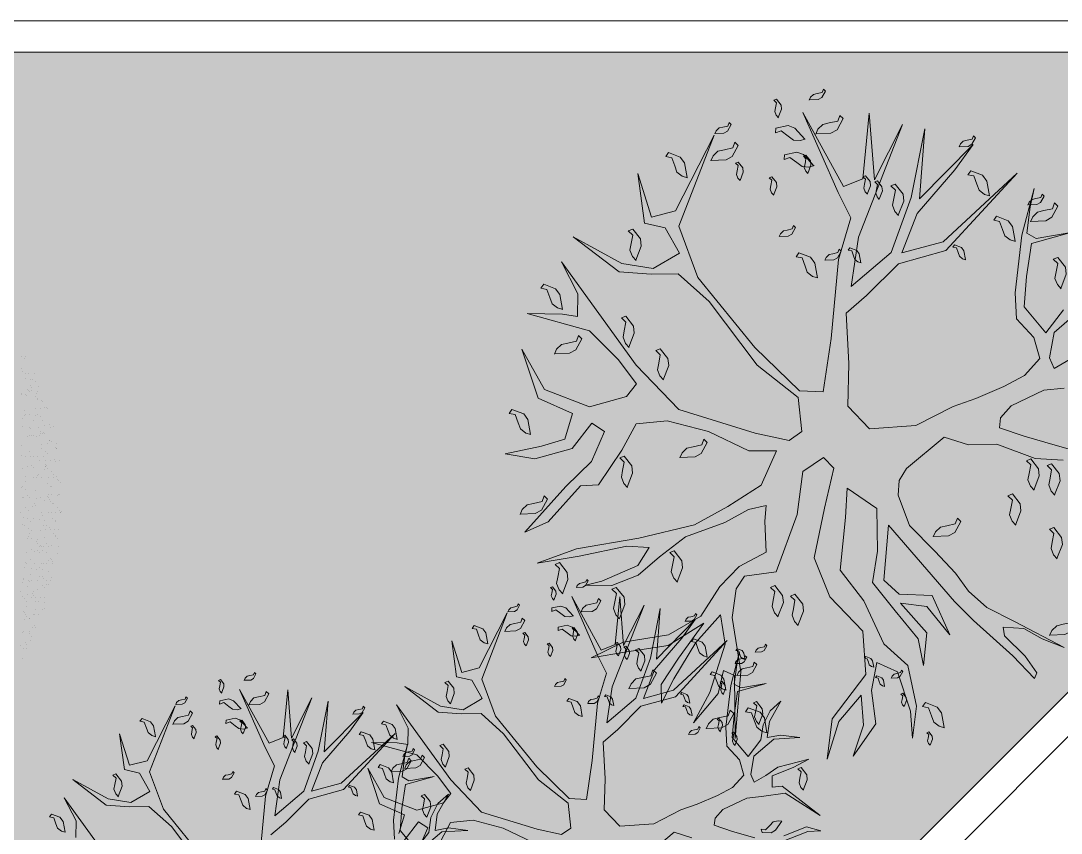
# Model space of a CAD drawing. Header units: millimetres. Extents: x 235 to 418, y 139 to 274.
# Drawn here: x 309.26 to 319.17, y 211.96 to 219.7 of the extents above; entities that cross this region are included whole.
import ezdxf

# ---------------------------------------------------------------- set-up
doc = ezdxf.new("R2010")
doc.units = ezdxf.units.MM
doc.header["$LTSCALE"] = 0.01
for name, color, linetype, lineweight in [('muros bajos', 42, 'Continuous', 18), ('pasto', 153, 'Continuous', 9), ('puertas', 2, 'Continuous', 9), ('punto delgado', 4, 'Continuous', 0)]:
    doc.layers.add(name, color=color, linetype=linetype, lineweight=lineweight)

# ---------------------------------------------------------------- blocks, each defined once
blk = doc.blocks.new('A$C795151E7')
at = {"layer": 'puertas'}
for points in [[(3.1133, 8.5829), (3.1144, 8.3332), (2.9636, 8.1358), (3.1002, 8.2588), (3.1656, 8.3723), (3.2696, 8.2572), (3.3456, 8.0498), (3.3435, 8.1865), (3.2849, 8.3238), (3.1899, 8.432), (3.1476, 8.6278), (3.3814, 8.6268), (3.5302, 8.4774), (3.6822, 8.3043), (3.5635, 8.0467), (3.6886, 8.2568), (3.7577, 8.2821), (3.8807, 8.1454), (3.9588, 8.043), (3.7693, 8.3159), (3.4964, 8.6099), (3.3529, 8.7197)], [(4.1468, 9.5913), (4.1474, 9.406), (4.1728, 9.0951), (4.0288, 8.7857), (4.1171, 8.0641), (4.0884, 8.7614), (4.214, 9.028), (4.3528, 8.7726), (4.4136, 8.3777), (4.4658, 8.1671), (4.4198, 8.6929), (4.7634, 8.3519), (4.4631, 8.7309), (4.263, 9.0829), (4.2629, 9.4456), (4.491, 9.1859), (4.8874, 8.449), (4.7216, 8.846), (5.0963, 8.5736), (4.7786, 8.9019), (4.825, 9.0371), (5.3965, 8.9199), (4.8176, 9.0925), (4.626, 9.1395), (4.4635, 9.3918), (4.0808, 9.7839)], [(4.3762, 10.2263), (4.9984, 10.2126), (5.354, 10.0828), (5.675, 9.489), (5.4496, 10.0311), (5.5255, 10.1863), (5.8157, 10.0639), (5.525, 10.2507), (5.4078, 10.1625), (5.2094, 10.2005), (5.2463, 10.4069), (5.4125, 10.55), (5.7729, 10.6867), (5.3814, 10.6022), (5.2252, 10.4444), (5.1076, 10.2998), (4.8226, 10.2617), (4.2707, 10.2928)], [(4.814, 10.9295), (5.6932, 10.8615), (5.452, 10.9179), (5.3333, 11.0229)], [(5.4364, 11.0673), (5.468, 11.0881), (5.5137, 11.0974), (5.5565, 11.0818), (5.6127, 11.0611), (5.6462, 11.0868), (5.6539, 11.0549), (5.5776, 11.013), (5.5285, 11.0159), (5.4382, 11.0689)], [(5.3662, 10.4618), (5.404, 10.4634), (5.448, 10.4478), (5.4766, 10.4123), (5.5141, 10.3656), (5.556, 10.3704), (5.5462, 10.3391), (5.4593, 10.3425), (5.4187, 10.3703), (5.3686, 10.4623)], [(5.5707, 9.82), (5.6023, 9.8408), (5.648, 9.8501), (5.6908, 9.8345), (5.747, 9.8137), (5.7805, 9.8394), (5.7882, 9.8075), (5.7119, 9.7657), (5.6628, 9.7686), (5.5725, 9.8216)], [(5.5548, 9.6219), (5.5711, 9.5878), (5.5741, 9.5412), (5.5528, 9.501), (5.5246, 9.4481), (5.5456, 9.4114), (5.5129, 9.4081), (5.4818, 9.4893), (5.4914, 9.5376), (5.5561, 9.6199)], [(4.4584, 9.5829), (4.49, 9.6037), (4.5358, 9.613), (4.5785, 9.5973), (4.6347, 9.5766), (4.6682, 9.6023), (4.6759, 9.5704), (4.5996, 9.5285), (4.5505, 9.5315), (4.4602, 9.5845)], [(4.8493, 9.6009), (4.8589, 9.5808), (4.8607, 9.5533), (4.8481, 9.5295), (4.8315, 9.4982), (4.8438, 9.4766), (4.8245, 9.4746), (4.8061, 9.5226), (4.8118, 9.5511), (4.8501, 9.5998)], [(5.3195, 9.5558), (5.3418, 9.5568), (5.3678, 9.5475), (5.3847, 9.5266), (5.4069, 9.499), (5.4317, 9.5018), (5.4259, 9.4833), (5.3745, 9.4853), (5.3505, 9.5018), (5.3209, 9.5561)], [(1.6791, 6.9863), (1.676, 6.6474), (1.5272, 6.555)], [(0.9422, 5.9289), (0.8552, 5.6755), (0.7797, 5.5768), (0.8979, 5.657), (0.9733, 5.8766)], [(1.1368, 6.1), (1.322, 6.2214), (1.4787, 6.3148), (1.5257, 6.2647), (1.5405, 6.1538), (1.4762, 5.9115), (1.3949, 5.7959), (1.2757, 5.6027), (0.8964, 5.4876), (1.3433, 5.5795), (1.3971, 5.6592), (1.4789, 5.5895), (1.4093, 5.3868), (1.375, 5.2211), (1.5074, 5.4966), (1.5211, 5.6355), (1.5448, 5.7595), (1.6203, 5.7374), (1.7353, 5.5996), (1.7364, 5.3499), (1.5856, 5.1525), (1.7222, 5.2755), (1.7876, 5.389), (1.8916, 5.2739), (1.9676, 5.0665), (1.9655, 5.2032), (1.9069, 5.3404), (1.8119, 5.4486), (1.7696, 5.6445), (2.0034, 5.6435), (2.1522, 5.4941), (2.3042, 5.321), (2.1855, 5.0633), (2.3106, 5.2735), (2.3797, 5.2988), (2.5027, 5.1621), (2.5808, 5.0597), (2.3913, 5.3326), (2.1184, 5.6266), (1.9749, 5.7364), (1.7986, 5.7289), (1.6614, 5.7912), (1.6403, 5.9496), (1.6756, 6.1074), (1.7373, 6.3091), (1.7974, 6.4621), (1.8644, 6.7451), (2.0553, 7.0043), (2.2711, 7.017), (2.4907, 6.8206), (2.7688, 6.6079), (2.7694, 6.4227), (2.7948, 6.1118), (2.6508, 5.8024), (2.7391, 5.0808), (2.7104, 5.7781), (2.836, 6.0447), (2.9748, 5.7892), (3.0356, 5.3944), (3.0878, 5.1838), (3.0418, 5.7095), (3.3854, 5.3686), (3.0851, 5.7476), (2.885, 6.0996), (2.8849, 6.4623), (3.113, 6.2026), (3.5094, 5.4657), (3.3436, 5.8627), (3.7183, 5.5903), (3.4006, 5.9186), (3.447, 6.0538), (4.0185, 5.9366), (3.4396, 6.1092), (3.248, 6.1561), (3.0855, 6.4084), (2.7028, 6.8006), (2.4558, 7.0819), (2.5687, 7.2018), (2.9982, 7.243), (3.6204, 7.2293), (3.976, 7.0995), (4.297, 6.5057), (4.0716, 7.0478), (4.1475, 7.203), (4.4377, 7.0806), (4.147, 7.2674), (4.0298, 7.1792), (3.8314, 7.2172), (3.8683, 7.4236), (4.0345, 7.5667), (4.3949, 7.7034), (4.0034, 7.6189), (3.8472, 7.4611), (3.7296, 7.3164), (3.4446, 7.2784), (2.8927, 7.3095), (2.5397, 7.2382), (2.3444, 7.3733), (2.3544, 7.4794), (2.5443, 7.6256), (3.0123, 7.9218), (3.436, 7.9461), (4.3152, 7.8782), (4.074, 7.9346), (3.9553, 8.0396), (4.0349, 8.1067), (4.1958, 8.2893), (3.8265, 8.0386), (3.5474, 8.0174), (3.3363, 8.0295), (3.3136, 8.1393), (3.4265, 8.3801), (3.7193, 8.54), (4.0338, 8.4772), (3.7019, 8.6102), (3.4671, 8.4983), (3.3657, 8.654)], [(3.2845, 8.6593), (3.3299, 8.4397), (3.2291, 8.4101), (3.1293, 8.6144)], [(3.0529, 8.4027), (3.1268, 8.2111), (3.0054, 8.0337), (2.7622, 7.8643), (2.481, 7.7381)], [(4.5197, 9.4665), (4.5294, 9.4463), (4.5311, 9.4188), (4.5186, 9.395), (4.5019, 9.3638), (4.5143, 9.3421), (4.495, 9.3401), (4.4766, 9.3881), (4.4822, 9.4167), (4.5205, 9.4653)], [(5.0916, 9.4445), (5.1139, 9.4454), (5.1399, 9.4362), (5.1568, 9.4152), (5.179, 9.3876), (5.2038, 9.3904), (5.198, 9.3719), (5.1466, 9.3739), (5.1226, 9.3904), (5.093, 9.4447)], [(5.6797, 9.4784), (5.6893, 9.4583), (5.6911, 9.4308), (5.6785, 9.407), (5.6619, 9.3758), (5.6742, 9.3541), (5.6549, 9.3521), (5.6365, 9.4001), (5.6422, 9.4286), (5.6805, 9.4773)], [(4.3449, 9.2875), (4.3636, 9.2998), (4.3906, 9.3053), (4.4159, 9.296), (4.4491, 9.2838), (4.4689, 9.299), (4.4734, 9.2801), (4.4284, 9.2554), (4.3993, 9.2571), (4.3459, 9.2884)], [(5.0671, 9.0997), (5.0825, 9.1342), (5.1159, 9.1668), (5.1603, 9.1767), (5.2188, 9.1897), (5.2331, 9.2294), (5.2568, 9.2068), (5.2153, 9.1303), (5.1724, 9.1062), (5.0677, 9.1019)], [(5.0524, 9.1678), (5.0747, 9.1687), (5.1007, 9.1595), (5.1176, 9.1385), (5.1397, 9.1109), (5.1645, 9.1137), (5.1587, 9.0952), (5.1073, 9.0973), (5.0834, 9.1137), (5.0537, 9.168)], [(5.246, 9.0268), (5.2613, 9.0614), (5.2948, 9.094), (5.3392, 9.1039), (5.3977, 9.1168), (5.412, 9.1566), (5.4357, 9.1339), (5.3942, 9.0575), (5.3513, 9.0334), (5.2466, 9.0291)], [(5.4793, 9.0724), (5.5016, 9.0733), (5.5276, 9.0641), (5.5445, 9.0431), (5.5666, 9.0155), (5.5914, 9.0183), (5.5856, 8.9998), (5.5342, 9.0019), (5.5103, 9.0183), (5.4806, 9.0726)], [(4.6773, 8.9463), (4.6996, 8.9472), (4.7256, 8.938), (4.7425, 8.917), (4.7647, 8.8894), (4.7895, 8.8922), (4.7837, 8.8737), (4.7323, 8.8757), (4.7083, 8.8922), (4.6787, 8.9465)], [(5.2257, 8.9493), (5.242, 8.9152), (5.245, 8.8686), (5.2237, 8.8284), (5.1955, 8.7756), (5.2164, 8.7388), (5.1838, 8.7356), (5.1527, 8.8168), (5.1622, 8.8651), (5.227, 8.9474)], [(3.5422, 8.813), (3.5738, 8.8337), (3.6195, 8.843), (3.6623, 8.8274), (3.7185, 8.8067), (3.752, 8.8324), (3.7597, 8.8005), (3.6834, 8.7586), (3.6343, 8.7615), (3.544, 8.8145)], [(4.4257, 8.8776), (4.4635, 8.8791), (4.5075, 8.8636), (4.5361, 8.8281), (4.5736, 8.7814), (4.6155, 8.7862), (4.6057, 8.7549), (4.5188, 8.7583), (4.4782, 8.7861), (4.4281, 8.8781)], [(4.5969, 8.907), (4.6192, 8.9079), (4.6452, 8.8987), (4.6621, 8.8777), (4.6842, 8.8501), (4.709, 8.8529), (4.7032, 8.8344), (4.6518, 8.8364), (4.6279, 8.8529), (4.5982, 8.9072)], [(5.4329, 8.8312), (5.4425, 8.811), (5.4443, 8.7835), (5.4317, 8.7597), (5.415, 8.7285), (5.4274, 8.7068), (5.4081, 8.7048), (5.3897, 8.7528), (5.3954, 8.7814), (5.4337, 8.83)], [(3.892, 8.7222), (3.9106, 8.7345), (3.9377, 8.74), (3.9629, 8.7308), (3.9961, 8.7185), (4.0159, 8.7337), (4.0205, 8.7149), (3.9754, 8.6901), (3.9464, 8.6919), (3.893, 8.7232)], [(3.3119, 8.3501), (3.3497, 8.3517), (3.3937, 8.3361), (3.4223, 8.3007), (3.4598, 8.2539), (3.5017, 8.2587), (3.4919, 8.2274), (3.405, 8.2308), (3.3644, 8.2586), (3.3142, 8.3506)], [(3.7653, 8.3782), (3.7969, 8.399), (3.8426, 8.4083), (3.8854, 8.3927), (3.9416, 8.3719), (3.9751, 8.3976), (3.9828, 8.3657), (3.9065, 8.3239), (3.8574, 8.3268), (3.7671, 8.3798)], [(3.8605, 8.3288), (3.8768, 8.2947), (3.8798, 8.2481), (3.8585, 8.2079), (3.8303, 8.155), (3.8512, 8.1183), (3.8186, 8.115), (3.7874, 8.1963), (3.797, 8.2445), (3.8618, 8.3268)], [(4.12, 8.3106), (4.1516, 8.3314), (4.1973, 8.3407), (4.24, 8.325), (4.2963, 8.3043), (4.3298, 8.33), (4.3375, 8.2981), (4.2612, 8.2563), (4.2121, 8.2592), (4.1217, 8.3122)], [(4.5153, 8.2515), (4.5249, 8.2313), (4.5267, 8.2038), (4.5141, 8.18), (4.4975, 8.1488), (4.5098, 8.1271), (4.4906, 8.1252), (4.4722, 8.1732), (4.4778, 8.2017), (4.5161, 8.2503)], [(3.8017, 8.2112), (3.818, 8.1771), (3.821, 8.1305), (3.7997, 8.0903), (3.7715, 8.0374), (3.7924, 8.0007), (3.7598, 7.9974), (3.7286, 8.0787), (3.7382, 8.127), (3.803, 8.2093)], [(3.9004, 8.1504), (3.9101, 8.1302), (3.9118, 8.1027), (3.8993, 8.0789), (3.8826, 8.0477), (3.895, 8.026), (3.8757, 8.024), (3.8573, 8.072), (3.8629, 8.1006), (3.9012, 8.1492)], [(4.0584, 8.084), (4.09, 8.1048), (4.1357, 8.1141), (4.1785, 8.0985), (4.2347, 8.0778), (4.2682, 8.1035), (4.2759, 8.0716), (4.1996, 8.0297), (4.1505, 8.0326), (4.0602, 8.0856)], [(3.2352, 7.8696), (3.2729, 7.8711), (3.3169, 7.8555), (3.3455, 7.8201), (3.383, 7.7734), (3.425, 7.7781), (3.4151, 7.7468), (3.3282, 7.7502), (3.2876, 7.7781), (3.2375, 7.87)], [(3.5607, 7.905), (3.5985, 7.9065), (3.6425, 7.8909), (3.6711, 7.8555), (3.7086, 7.8088), (3.7505, 7.8135), (3.7407, 7.7822), (3.6538, 7.7857), (3.6132, 7.8135), (3.563, 7.9054)], [(3.9882, 7.4785), (4.026, 7.4801), (4.07, 7.4645), (4.0986, 7.429), (4.1361, 7.3823), (4.178, 7.3871), (4.1682, 7.3558), (4.0813, 7.3592), (4.0407, 7.387), (3.9906, 7.479)], [(4.1927, 6.8367), (4.2243, 6.8575), (4.27, 6.8668), (4.3128, 6.8511), (4.369, 6.8304), (4.4025, 6.8561), (4.4102, 6.8242), (4.3339, 6.7824), (4.2848, 6.7853), (4.1945, 6.8383)], [(3.0804, 6.5996), (3.112, 6.6204), (3.1578, 6.6297), (3.2005, 6.614), (3.2567, 6.5933), (3.2902, 6.619), (3.2979, 6.5871), (3.2216, 6.5452), (3.1725, 6.5481), (3.0822, 6.6012)], [(3.4713, 6.6176), (3.4809, 6.5975), (3.4827, 6.5699), (3.4701, 6.5462), (3.4535, 6.5149), (3.4658, 6.4932), (3.4465, 6.4913), (3.4281, 6.5393), (3.4338, 6.5678), (3.4721, 6.6165)], [(3.9415, 6.5725), (3.9638, 6.5734), (3.9898, 6.5642), (4.0067, 6.5433), (4.0289, 6.5157), (4.0537, 6.5185), (4.0479, 6.5), (3.9965, 6.502), (3.9725, 6.5185), (3.9429, 6.5728)], [(4.1768, 6.6386), (4.1931, 6.6044), (4.1961, 6.5579), (4.1748, 6.5177), (4.1466, 6.4648), (4.1676, 6.4281), (4.1349, 6.4248), (4.1038, 6.506), (4.1134, 6.5543), (4.1781, 6.6366)], [(3.1417, 6.4832), (3.1514, 6.463), (3.1531, 6.4355), (3.1406, 6.4117), (3.1239, 6.3805), (3.1363, 6.3588), (3.117, 6.3568), (3.0986, 6.4048), (3.1042, 6.4334), (3.1425, 6.482)], [(3.7136, 6.4612), (3.7359, 6.4621), (3.7619, 6.4529), (3.7788, 6.4319), (3.801, 6.4043), (3.8258, 6.4071), (3.82, 6.3886), (3.7686, 6.3906), (3.7446, 6.4071), (3.715, 6.4614)], [(4.3017, 6.4951), (4.3113, 6.475), (4.3131, 6.4474), (4.3005, 6.4237), (4.2839, 6.3924), (4.2962, 6.3708), (4.2769, 6.3688), (4.2585, 6.4168), (4.2642, 6.4453), (4.3025, 6.494)], [(2.9669, 6.3042), (2.9856, 6.3165), (3.0126, 6.322), (3.0379, 6.3127), (3.0711, 6.3005), (3.0909, 6.3157), (3.0954, 6.2968), (3.0504, 6.2721), (3.0213, 6.2738), (2.9679, 6.3051)], [(3.6891, 6.1164), (3.7045, 6.1509), (3.7379, 6.1835), (3.7823, 6.1934), (3.8408, 6.2064), (3.8551, 6.2461), (3.8788, 6.2234), (3.8373, 6.147), (3.7944, 6.1229), (3.6897, 6.1186)], [(1.9477, 1.3715), (2.1309, 1.4959), (2.386, 1.6631), (2.6019, 1.7919), (2.6666, 1.7228), (2.687, 1.5701), (2.5984, 1.2363), (2.4865, 1.077)], [(2.6602, 0.856), (2.6929, 1.0269), (2.7969, 0.9963), (2.9554, 0.8066), (2.9569, 0.4626)], [(3.0608, 0.5986), (3.0026, 0.8684), (3.3247, 0.867), (3.5297, 0.6612), (3.7391, 0.4227), (3.5756, 0.0678), (3.7478, 0.3572), (3.8431, 0.3922), (4.0125, 0.2038), (4.1201, 0.0628), (3.859, 0.4387), (3.4831, 0.8437), (3.2854, 0.9949), (3.0426, 0.9847), (2.8536, 1.0705), (2.8244, 1.2887), (2.8731, 1.5061), (2.9581, 1.7839), (3.0409, 1.9948), (3.1332, 2.3846), (3.3962, 2.7417), (3.6935, 2.7592), (3.996, 2.4887), (4.3792, 2.1957), (4.3799, 1.9404), (4.4149, 1.5121), (4.2166, 1.086), (4.3382, 0.0919), (4.2987, 1.0525), (4.4716, 1.4198), (4.6629, 1.0678), (4.7466, 0.5239), (4.8186, 0.2337), (4.7552, 0.958), (5.2286, 0.4883), (4.8148, 1.0104), (4.5392, 1.4954), (4.5391, 1.995), (4.8532, 1.6372), (5.3994, 0.6221), (5.171, 1.169), (5.6872, 0.7938), (5.2495, 1.2461), (5.3134, 1.4322), (6.1007, 1.2709), (5.3032, 1.5086), (5.0394, 1.5733), (4.8154, 1.9208), (4.2882, 2.4611), (3.9479, 2.8487), (4.1035, 3.0138), (4.6952, 3.0705), (5.5523, 3.0517), (6.0422, 2.8729), (6.4844, 2.0548), (6.1738, 2.8016), (6.2785, 3.0155), (6.6783, 2.8468), (6.2777, 3.1042), (6.1164, 2.9827), (5.843, 3.035), (5.8939, 3.3194), (6.1228, 3.5165), (6.6193, 3.7049), (6.0799, 3.5885), (5.8648, 3.371), (5.7027, 3.1717), (5.3102, 3.1193), (4.5498, 3.1622), (4.0635, 3.0639), (3.7945, 3.2501), (3.8083, 3.3962), (4.0699, 3.5977), (4.7146, 4.0057), (5.2983, 4.0392), (6.5094, 3.9456), (6.1772, 4.0233), (6.0136, 4.168), (6.1234, 4.2604), (6.345, 4.512), (5.8363, 4.1666), (5.4517, 4.1374), (5.1609, 4.1541), (5.1296, 4.3054), (5.2851, 4.637), (5.6885, 4.8574), (6.1218, 4.7709), (5.6645, 4.9541), (5.3411, 4.7999), (5.2015, 5.0144), (5.2952, 5.2268), (5.4645, 5.538), (5.245, 5.3533), (5.0895, 5.0217), (5.1521, 4.7192), (5.0133, 4.6784), (4.8758, 4.9598), (4.8525, 5.3009), (4.7753, 5.879), (4.7063, 5.6477), (4.7674, 5.1896), (4.6635, 5.0536), (4.7705, 4.6682), (4.8723, 4.4043), (4.7051, 4.1599), (4.3701, 3.9264), (3.9827, 3.7526), (3.8097, 3.5518), (3.6555, 3.8754), (3.7056, 4.2485), (3.7804, 4.6027), (4.026, 5.0906), (4.3341, 5.6092), (4.4729, 5.983), (4.2643, 5.6332), (4.0412, 5.2259), (3.8951, 5.0732), (3.8362, 5.2651), (3.9437, 5.6237), (4.0135, 5.7662), (3.85, 5.5778), (3.7621, 5.3219), (3.7643, 5.0557), (3.7505, 4.743), (3.6118, 4.3692), (3.5566, 4.1176), (3.4774, 3.9627), (3.3741, 4.071), (3.1393, 4.2506), (3.201, 4.5364), (3.177, 4.7997), (3.0788, 5.1196), (3.1427, 5.4723), (3.3701, 5.8468), (3.4549, 6.1745), (3.2771, 5.8788), (3.0671, 5.5399), (3.009, 5.1436), (2.9115, 5.5414), (2.8286, 5.8301), (2.6911, 5.9449), (2.7901, 5.7028), (2.9188, 5.3203), (2.9654, 4.9713), (2.724, 5.1167), (2.4695, 5.5268), (2.351, 5.8329), (2.4099, 5.4744), (2.5452, 5.2926), (2.4405, 5.2453), (1.9788, 5.6278), (2.4274, 5.177), (2.8746, 4.9036), (3.0578, 4.6949), (3.0985, 4.556), (2.9328, 4.3008), (3.2223, 3.7954), (3.4964, 3.4878), (3.4724, 3.2515), (3.3292, 3.2435), (3.0987, 3.5569), (2.8035, 3.9393), (2.4204, 4.0658), (1.969, 4.0389), (1.6367, 4.2832), (1.5232, 4.8009), (1.2629, 5.0881), (1.4607, 4.7704), (1.5153, 4.4446), (1.2819, 4.6133), (1.1241, 4.8809), (1.2172, 4.5158), (1.4848, 4.3406), (1.6571, 4.1305), (1.4587, 4.0374), (1.0944, 4.1886), (0.8858, 4.3384), (1.0937, 4.1108), (1.4405, 3.9239), (1.7458, 3.9647), (2.1835, 3.8455), (2.552, 3.828), (2.9003, 3.4638), (3.1039, 3.2689), (2.7717, 3.1801), (2.4598, 3.4383), (2.2627, 3.6673), (1.9174, 3.6767), (1.5721, 3.6861), (1.3446, 3.8112), (1.5634, 3.585), (1.94, 3.5909), (1.7518, 3.4214), (1.4065, 3.4309), (1.799, 3.3167), (2.0127, 3.5451), (2.209, 3.5713), (2.5805, 3.199), (1.6171, 3.1906), (1.3636, 3.1698), (0.862, 3.1028), (0.5647, 3.0853), (0.5938, 3.0337), (0.785, 3.0148), (1.0591, 3.0403), (1.1318, 2.9945), (0.9951, 2.8541), (0.8047, 2.7843), (0.6077, 2.6803), (1.1027, 2.8796), (1.376, 2.9938), (1.605, 3.0244), (1.818, 3.0084), (2.1044, 3.0244), (2.4453, 3.0477), (2.7369, 2.9423), (2.8386, 2.8449), (2.8779, 2.7169), (2.8737, 2.2501), (2.6687, 2.1228), (2.4972, 1.9111), (2.1563, 1.7213), (1.971, 1.53)], [(3.6744, 6.1845), (3.6967, 6.1854), (3.7227, 6.1762), (3.7396, 6.1552), (3.7617, 6.1276), (3.7865, 6.1304), (3.7807, 6.1119), (3.7293, 6.114), (3.7054, 6.1304), (3.6757, 6.1847)], [(3.868, 6.0435), (3.8833, 6.0781), (3.9168, 6.1107), (3.9612, 6.1206), (4.0197, 6.1335), (4.034, 6.1733), (4.0577, 6.1506), (4.0162, 6.0742), (3.9733, 6.0501), (3.8686, 6.0458)], [(2.9967, 6.0909), (3.0191, 6.0439), (3.0233, 5.9798), (2.9939, 5.9244), (2.9551, 5.8515), (2.9839, 5.801), (2.9389, 5.7964), (2.8961, 5.9084), (2.9092, 5.9748), (2.9985, 6.0882)], [(4.1013, 6.0891), (4.1236, 6.09), (4.1496, 6.0808), (4.1665, 6.0598), (4.1886, 6.0322), (4.2134, 6.035), (4.2076, 6.0165), (4.1562, 6.0185), (4.1323, 6.035), (4.1026, 6.0893)], [(1.0903, 5.7988), (1.1183, 5.8243), (1.1387, 5.8663), (1.1341, 5.9115), (1.128, 5.9711), (1.1613, 5.9972), (1.1323, 6.0126), (1.0728, 5.9491), (1.0634, 5.9008), (1.0923, 5.8001)], [(3.2993, 5.963), (3.3216, 5.9639), (3.3476, 5.9547), (3.3645, 5.9337), (3.3867, 5.9061), (3.4115, 5.9089), (3.4057, 5.8904), (3.3543, 5.8924), (3.3303, 5.9089), (3.3007, 5.9632)], [(3.8477, 5.966), (3.864, 5.9319), (3.867, 5.8853), (3.8457, 5.8451), (3.8175, 5.7922), (3.8384, 5.7555), (3.8058, 5.7522), (3.7747, 5.8335), (3.7842, 5.8818), (3.849, 5.9641)], [(4.0929, 5.9858), (4.1449, 5.9879), (4.2055, 5.9665), (4.2449, 5.9177), (4.2965, 5.8533), (4.3544, 5.8598), (4.3408, 5.8167), (4.221, 5.8214), (4.1651, 5.8597), (4.0961, 5.9864)], [(2.2955, 5.9409), (2.305, 5.9209), (2.3068, 5.8936), (2.2943, 5.87), (2.2778, 5.839), (2.29, 5.8175), (2.2709, 5.8156), (2.2527, 5.8632), (2.2583, 5.8915), (2.2962, 5.9397)], [(3.0477, 5.8943), (3.0855, 5.8958), (3.1295, 5.8802), (3.1581, 5.8448), (3.1956, 5.7981), (3.2375, 5.8029), (3.2277, 5.7716), (3.1408, 5.775), (3.1002, 5.8028), (3.0501, 5.8947)], [(3.2189, 5.9236), (3.2412, 5.9245), (3.2672, 5.9153), (3.2841, 5.8944), (3.3062, 5.8668), (3.331, 5.8696), (3.3252, 5.8511), (3.2738, 5.8531), (3.2499, 5.8696), (3.2202, 5.9239)], [(2.2283, 5.7774), (2.2508, 5.7304), (2.255, 5.6663), (2.2256, 5.6109), (2.1868, 5.538), (2.2156, 5.4874), (2.1706, 5.4829), (2.1278, 5.5949), (2.1409, 5.6613), (2.2302, 5.7747)], [(2.4115, 5.7974), (2.43, 5.8096), (2.4568, 5.8151), (2.4818, 5.8059), (2.5148, 5.7937), (2.5344, 5.8088), (2.539, 5.7901), (2.4943, 5.7656), (2.4655, 5.7673), (2.4125, 5.7984)], [(2.514, 5.7389), (2.5326, 5.7512), (2.5597, 5.7567), (2.5849, 5.7475), (2.6181, 5.7352), (2.6379, 5.7504), (2.6425, 5.7316), (2.5974, 5.7068), (2.5684, 5.7085), (2.515, 5.7399)], [(4.0549, 5.8479), (4.0645, 5.8277), (4.0663, 5.8002), (4.0537, 5.7764), (4.037, 5.7452), (4.0494, 5.7235), (4.0301, 5.7215), (4.0117, 5.7695), (4.0174, 5.7981), (4.0557, 5.8467)], [(4.9325, 5.8054), (4.955, 5.7584), (4.9592, 5.6942), (4.9298, 5.6388), (4.891, 5.566), (4.9198, 5.5154), (4.8748, 5.5109), (4.8319, 5.6228), (4.8451, 5.6893), (4.9344, 5.8027)], [(1.9289, 5.6717), (1.9511, 5.6726), (1.9769, 5.6635), (1.9936, 5.6427), (2.0156, 5.6153), (2.0402, 5.6181), (2.0344, 5.5998), (1.9835, 5.6018), (1.9597, 5.6181), (1.9303, 5.672)], [(2.1198, 5.6925), (2.1419, 5.6934), (2.1677, 5.6842), (2.1844, 5.6635), (2.2064, 5.6361), (2.231, 5.6389), (2.2253, 5.6205), (2.1743, 5.6225), (2.1505, 5.6388), (2.1211, 5.6927)], [(3.5615, 5.7261), (3.6136, 5.7283), (3.6742, 5.7068), (3.7135, 5.658), (3.7652, 5.5936), (3.823, 5.6002), (3.8095, 5.5571), (3.6897, 5.5617), (3.6338, 5.6001), (3.5647, 5.7268)], [(1.1815, 5.4517), (1.2192, 5.4533), (1.2632, 5.4377), (1.2918, 5.4023), (1.3293, 5.3555), (1.3713, 5.3603), (1.3614, 5.329), (1.2745, 5.3324), (1.2339, 5.3602), (1.1838, 5.4522)], [(1.8208, 5.3602), (1.8643, 5.3889), (1.9273, 5.4017), (1.9862, 5.3801), (2.0636, 5.3516), (2.1098, 5.387), (2.1204, 5.3431), (2.0153, 5.2854), (1.9477, 5.2894), (1.8232, 5.3624)], [(1.9339, 5.3668), (1.9717, 5.3684), (2.0157, 5.3528), (2.0443, 5.3174), (2.0818, 5.2706), (2.1237, 5.2754), (2.1139, 5.2441), (2.027, 5.2475), (1.9864, 5.2753), (1.9362, 5.3673)], [(2.3703, 5.4425), (2.3925, 5.4434), (2.4183, 5.4343), (2.435, 5.4135), (2.457, 5.3861), (2.4816, 5.3889), (2.4758, 5.3706), (2.4249, 5.3726), (2.4011, 5.3889), (2.3717, 5.4428)], [(2.3873, 5.3949), (2.4189, 5.4157), (2.4646, 5.425), (2.5074, 5.4093), (2.5636, 5.3886), (2.5971, 5.4143), (2.6048, 5.3824), (2.5285, 5.3406), (2.4794, 5.3435), (2.3891, 5.3965)], [(2.742, 5.3273), (2.7736, 5.3481), (2.8193, 5.3574), (2.862, 5.3417), (2.9183, 5.321), (2.9518, 5.3467), (2.9595, 5.3148), (2.8832, 5.2729), (2.8341, 5.2759), (2.7437, 5.3289)], [(3.1373, 5.2682), (3.1469, 5.248), (3.1487, 5.2205), (3.1361, 5.1967), (3.1195, 5.1655), (3.1318, 5.1438), (3.1126, 5.1419), (3.0942, 5.1899), (3.0998, 5.2184), (3.1381, 5.267)], [(5.4446, 5.2334), (5.4881, 5.262), (5.5511, 5.2748), (5.61, 5.2533), (5.6874, 5.2247), (5.7336, 5.2601), (5.7442, 5.2162), (5.6391, 5.1585), (5.5715, 5.1625), (5.447, 5.2356)], [(2.4237, 5.2279), (2.44, 5.1938), (2.443, 5.1472), (2.4217, 5.107), (2.3935, 5.0541), (2.4144, 5.0174), (2.3818, 5.0141), (2.3506, 5.0954), (2.3602, 5.1436), (2.425, 5.226)], [(2.5224, 5.1671), (2.5321, 5.1469), (2.5338, 5.1194), (2.5213, 5.0956), (2.5046, 5.0644), (2.517, 5.0427), (2.4977, 5.0407), (2.4793, 5.0887), (2.4849, 5.1173), (2.5232, 5.1659)], [(2.4902, 5.0663), (2.5087, 5.0785), (2.5355, 5.084), (2.5606, 5.0748), (2.5935, 5.0626), (2.6132, 5.0777), (2.6177, 5.059), (2.573, 5.0345), (2.5442, 5.0362), (2.4912, 5.0672)], [(3.4701, 5.0811), (3.5221, 5.0832), (3.5827, 5.0618), (3.6221, 5.0129), (3.6737, 4.9486), (3.7316, 4.9551), (3.718, 4.912), (3.5982, 4.9167), (3.5423, 4.955), (3.4733, 5.0817)], [(2.4809, 4.9502), (2.4904, 4.9302), (2.4922, 4.9029), (2.4797, 4.8793), (2.4632, 4.8483), (2.4755, 4.8268), (2.4563, 4.8249), (2.4381, 4.8725), (2.4437, 4.9008), (2.4817, 4.949)], [(4.4653, 4.8587), (4.5174, 4.8608), (4.578, 4.8393), (4.6173, 4.7905), (4.669, 4.7262), (4.7268, 4.7327), (4.7132, 4.6896), (4.5935, 4.6943), (4.5376, 4.7326), (4.4685, 4.8593)], [(2.5957, 4.5647), (2.6477, 4.5668), (2.7083, 4.5453), (2.7477, 4.4965), (2.7993, 4.4322), (2.8572, 4.4387), (2.8436, 4.3956), (2.7238, 4.4003), (2.6679, 4.4386), (2.5989, 4.5653)], [(5.883, 4.5664), (5.9055, 4.5194), (5.9097, 4.4552), (5.8803, 4.3998), (5.8415, 4.327), (5.8703, 4.2764), (5.8253, 4.2719), (5.7824, 4.3838), (5.7956, 4.4503), (5.8849, 4.5637)], [(2.4081, 4.473), (2.4602, 4.4752), (2.5208, 4.4537), (2.5602, 4.4049), (2.6118, 4.3405), (2.6696, 4.3471), (2.6561, 4.304), (2.5363, 4.3087), (2.4804, 4.347), (2.4113, 4.4737)], [(4.3571, 4.2964), (4.3796, 4.2493), (4.3837, 4.1852), (4.3544, 4.1298), (4.3156, 4.057), (4.3444, 4.0064), (4.2994, 4.0018), (4.2565, 4.1138), (4.2697, 4.1803), (4.359, 4.2937)], [(6.1557, 4.2292), (6.1993, 4.2578), (6.2623, 4.2706), (6.3211, 4.2491), (6.3986, 4.2205), (6.4448, 4.256), (6.4554, 4.212), (6.3503, 4.1543), (6.2826, 4.1584), (6.1582, 4.2314)], [(0.7252, 4.2545), (0.7473, 4.2554), (0.7731, 4.2463), (0.7898, 4.2255), (0.8118, 4.1981), (0.8364, 4.2009), (0.8307, 4.1826), (0.7797, 4.1846), (0.7559, 4.2009), (0.7265, 4.2548)], [(1.1662, 4.2048), (1.1884, 4.2057), (1.2142, 4.1965), (1.2309, 4.1758), (1.2529, 4.1484), (1.2775, 4.1512), (1.2717, 4.1328), (1.2208, 4.1348), (1.197, 4.1511), (1.1676, 4.205)], [(1.432, 4.2212), (1.4505, 4.2334), (1.4773, 4.2389), (1.5024, 4.2297), (1.5353, 4.2175), (1.555, 4.2326), (1.5595, 4.2139), (1.5148, 4.1894), (1.486, 4.1911), (1.433, 4.2221)], [(1.6399, 4.1816), (1.6584, 4.1938), (1.6852, 4.1992), (1.7102, 4.1901), (1.7432, 4.1779), (1.7628, 4.193), (1.7673, 4.1743), (1.7226, 4.1497), (1.6939, 4.1514), (1.6409, 4.1825)], [(0.7648, 4.0424), (0.8083, 4.071), (0.8713, 4.0839), (0.9302, 4.0623), (1.0076, 4.0338), (1.0538, 4.0692), (1.0644, 4.0252), (0.9594, 3.9676), (0.8917, 3.9716), (0.7672, 4.0446)], [(1.4533, 4.1233), (1.4628, 4.1033), (1.4646, 4.076), (1.4521, 4.0525), (1.4356, 4.0215), (1.4479, 4), (1.4287, 3.998), (1.4105, 4.0457), (1.4161, 4.0739), (1.4541, 4.1222)], [(5.4701, 3.9825), (5.5222, 3.9846), (5.5828, 3.9632), (5.6221, 3.9144), (5.6738, 3.85), (5.7316, 3.8566), (5.7181, 3.8134), (5.5983, 3.8181), (5.5424, 3.8564), (5.4733, 3.9832)], [(5.0216, 3.9338), (5.0737, 3.9359), (5.1343, 3.9144), (5.1736, 3.8656), (5.2253, 3.8012), (5.2831, 3.8078), (5.2695, 3.7647), (5.1498, 3.7694), (5.0939, 3.8077), (5.0248, 3.9344)], [(6.0591, 3.395), (6.1111, 3.3971), (6.1717, 3.3757), (6.2111, 3.3269), (6.2627, 3.2625), (6.3206, 3.269), (6.307, 3.2259), (6.1872, 3.2306), (6.1313, 3.2689), (6.0623, 3.3956)], [(2.218, 2.945), (2.2405, 2.898), (2.2446, 2.8338), (2.2153, 2.7784), (2.1765, 2.7056), (2.2053, 2.655), (2.1603, 2.6505), (2.1174, 2.7624), (2.1306, 2.8289), (2.2199, 2.9423)], [(0.7846, 2.7092), (0.807, 2.6622), (0.8112, 2.598), (0.7818, 2.5426), (0.743, 2.4698), (0.7718, 2.4192), (0.7269, 2.4147), (0.684, 2.5266), (0.6972, 2.5931), (0.7864, 2.7065)], [(6.3407, 2.5108), (6.3843, 2.5395), (6.4473, 2.5523), (6.5061, 2.5307), (6.5836, 2.5022), (6.6298, 2.5376), (6.6404, 2.4937), (6.5353, 2.436), (6.4676, 2.44), (6.3432, 2.513)], [(1.2935, 2.1815), (1.3456, 2.1836), (1.4062, 2.1622), (1.4455, 2.1133), (1.4972, 2.049), (1.555, 2.0555), (1.5415, 2.0124), (1.4217, 2.0171), (1.3658, 2.0554), (1.2967, 2.1821)], [(1.7927, 2.2758), (1.8448, 2.2779), (1.9054, 2.2565), (1.9448, 2.2077), (1.9964, 2.1433), (2.0542, 2.1499), (2.0407, 2.1067), (1.9209, 2.1114), (1.865, 2.1497), (1.7959, 2.2765)], [(4.8084, 2.1841), (4.852, 2.2128), (4.915, 2.2256), (4.9738, 2.204), (5.0513, 2.1755), (5.0975, 2.2109), (5.1081, 2.167), (5.003, 2.1093), (4.9353, 2.1133), (4.8109, 2.1863)], [(5.3469, 2.209), (5.3602, 2.1813), (5.3626, 2.1433), (5.3453, 2.1106), (5.3224, 2.0676), (5.3394, 2.0377), (5.3128, 2.035), (5.2875, 2.1011), (5.2953, 2.1404), (5.348, 2.2074)], [(6.3188, 2.2379), (6.3413, 2.1909), (6.3454, 2.1267), (6.3161, 2.0713), (6.2773, 1.9985), (6.3061, 1.9479), (6.2611, 1.9434), (6.2182, 2.0553), (6.2314, 2.1218), (6.3207, 2.2352)], [(5.9947, 2.1469), (6.0255, 2.1482), (6.0613, 2.1355), (6.0845, 2.1066), (6.115, 2.0686), (6.1492, 2.0725), (6.1412, 2.047), (6.0704, 2.0498), (6.0374, 2.0724), (5.9966, 2.1473)], [(4.8929, 2.0238), (4.9062, 1.996), (4.9086, 1.9581), (4.8913, 1.9253), (4.8683, 1.8823), (4.8854, 1.8524), (4.8588, 1.8497), (4.8335, 1.9159), (4.8412, 1.9552), (4.894, 2.0222)], [(5.6807, 1.9935), (5.7115, 1.9947), (5.7473, 1.982), (5.7705, 1.9532), (5.8011, 1.9152), (5.8352, 1.919), (5.8272, 1.8935), (5.7565, 1.8963), (5.7234, 1.919), (5.6826, 1.9938)], [(6.4909, 2.0403), (6.5042, 2.0125), (6.5066, 1.9746), (6.4893, 1.9418), (6.4663, 1.8988), (6.4834, 1.8689), (6.4568, 1.8662), (6.4314, 1.9324), (6.4392, 1.9717), (6.492, 2.0387)], [(1.9334, 1.9265), (1.9855, 1.9286), (2.0461, 1.9072), (2.0854, 1.8584), (2.1371, 1.794), (2.1949, 1.8005), (2.1814, 1.7574), (2.0616, 1.7621), (2.0057, 1.8004), (1.9366, 1.9271)], [(1.7698, 1.805), (1.8219, 1.8072), (1.8825, 1.7857), (1.9218, 1.7369), (1.9735, 1.6725), (2.0313, 1.6791), (2.0178, 1.6359), (1.898, 1.6406), (1.8421, 1.6789), (1.773, 1.8057)], [(4.652, 1.7772), (4.6778, 1.7942), (4.715, 1.8017), (4.7498, 1.789), (4.7955, 1.7721), (4.8228, 1.793), (4.8291, 1.7671), (4.767, 1.733), (4.727, 1.7354), (4.6535, 1.7785)], [(5.647, 1.5185), (5.6681, 1.5661), (5.7142, 1.6109), (5.7754, 1.6246), (5.8559, 1.6425), (5.8757, 1.6972), (5.9083, 1.666), (5.8511, 1.5606), (5.792, 1.5275), (5.6478, 1.5216)], [(5.6267, 1.6123), (5.6574, 1.6135), (5.6932, 1.6009), (5.7165, 1.572), (5.747, 1.534), (5.7812, 1.5378), (5.7732, 1.5124), (5.7024, 1.5151), (5.6694, 1.5378), (5.6286, 1.6127)], [(5.8934, 1.4181), (5.9146, 1.4657), (5.9606, 1.5106), (6.0218, 1.5243), (6.1024, 1.5421), (6.1221, 1.5969), (6.1548, 1.5657), (6.0976, 1.4603), (6.0385, 1.4271), (5.8943, 1.4213)], [(6.2148, 1.4809), (6.2455, 1.4821), (6.2814, 1.4694), (6.3046, 1.4406), (6.3351, 1.4025), (6.3693, 1.4064), (6.3613, 1.3809), (6.2905, 1.3837), (6.2575, 1.4063), (6.2167, 1.4812)], [(5.11, 1.3071), (5.1407, 1.3084), (5.1765, 1.2957), (5.1998, 1.2668), (5.2303, 1.2288), (5.2645, 1.2327), (5.2565, 1.2072), (5.1857, 1.21), (5.1527, 1.2326), (5.1119, 1.3075)], [(5.8654, 1.3114), (5.8879, 1.2644), (5.892, 1.2002), (5.8627, 1.1448), (5.8239, 1.072), (5.8527, 1.0214), (5.8077, 1.0168), (5.7648, 1.1288), (5.778, 1.1953), (5.8673, 1.3087)], [(4.7634, 1.2125), (4.8154, 1.2147), (4.876, 1.1932), (4.9154, 1.1444), (4.9671, 1.08), (5.0249, 1.0866), (5.0113, 1.0434), (4.8916, 1.0481), (4.8356, 1.0864), (4.7666, 1.2132)], [(4.9991, 1.253), (5.0299, 1.2542), (5.0657, 1.2415), (5.089, 1.2127), (5.1195, 1.1747), (5.1537, 1.1785), (5.1457, 1.153), (5.0749, 1.1558), (5.0418, 1.1785), (5.001, 1.2533)], [(6.1509, 1.1486), (6.1641, 1.1208), (6.1666, 1.0829), (6.1492, 1.0501), (6.1263, 1.0071), (6.1433, 0.9772), (6.1168, 0.9745), (6.0914, 1.0407), (6.0992, 1.08), (6.1519, 1.147)], [(4.0281, 0.9985), (4.0538, 1.0154), (4.091, 1.023), (4.1258, 1.0103), (4.1715, 0.9934), (4.1988, 1.0143), (4.2051, 0.9883), (4.143, 0.9543), (4.103, 0.9566), (4.0295, 0.9998)], [(3.8536, 0.5246), (3.8971, 0.5532), (3.9601, 0.566), (4.019, 0.5445), (4.0964, 0.5159), (4.1426, 0.5513), (4.1532, 0.5074), (4.0481, 0.4497), (3.9805, 0.4537), (3.856, 0.5267)], [(3.229, 0.4859), (3.281, 0.488), (3.3416, 0.4665), (3.381, 0.4177), (3.4326, 0.3534), (3.4905, 0.3599), (3.4769, 0.3168), (3.3571, 0.3215), (3.3012, 0.3598), (3.2322, 0.4865)], [(4.3422, 0.4314), (4.3857, 0.46), (4.4487, 0.4729), (4.5076, 0.4513), (4.585, 0.4228), (4.6312, 0.4582), (4.6418, 0.4142), (4.5367, 0.3565), (4.4691, 0.3606), (4.3446, 0.4336)], [(4.8868, 0.35), (4.9001, 0.3222), (4.9025, 0.2843), (4.8852, 0.2516), (4.8623, 0.2085), (4.8793, 0.1786), (4.8527, 0.176), (4.8274, 0.2421), (4.8351, 0.2814), (4.8879, 0.3484)], [(3.9036, 0.2945), (3.9261, 0.2475), (3.9302, 0.1833), (3.9009, 0.1279), (3.8621, 0.0551), (3.8909, 0.0045), (3.8459, 0), (3.803, 0.1119), (3.8162, 0.1784), (3.9055, 0.2918)], [(4.0397, 0.2107), (4.053, 0.1829), (4.0554, 0.145), (4.0381, 0.1122), (4.0152, 0.0692), (4.0322, 0.0393), (4.0056, 0.0366), (3.9803, 0.1028), (3.9881, 0.1421), (4.0408, 0.2091)]]:
    blk.add_lwpolyline(points, dxfattribs=at)
blk = doc.blocks.new('A$C329661E2')
at = {"layer": 'puertas'}
for p, q in [((4.4477, 3.1055), (4.4477, 3.1055)), ((4.4645, 3.0876), (4.4645, 3.0876)), ((4.4712, 3.1046), (4.4712, 3.1046)), ((4.4433, 3.0218), (4.4433, 3.0218)), ((4.4527, 3.0021), (4.4527, 3.0021)), ((4.4687, 2.9542), (4.4687, 2.9542)), ((4.4697, 2.9897), (4.4697, 2.9897)), ((4.4932, 2.9888), (4.4932, 2.9888)), ((4.5083, 2.952), (4.5083, 2.952)), ((4.5212, 2.9511), (4.5212, 2.9511)), ((4.5299, 2.9873), (4.5299, 2.9873)), ((4.5378, 2.936), (4.5378, 2.936)), ((4.4822, 2.8854), (4.4822, 2.8854)), ((4.4904, 2.8748), (4.4904, 2.8748)), ((4.4965, 2.8666), (4.4965, 2.8666)), ((4.5057, 2.9064), (4.5057, 2.9064)), ((4.5125, 2.8976), (4.5125, 2.8976)), ((4.5152, 2.8729), (4.5152, 2.8729)), ((4.5449, 2.8558), (4.5449, 2.8558)), ((4.5519, 2.8715), (4.5519, 2.8715)), ((4.5608, 2.9005), (4.5608, 2.9005)), ((4.4429, 2.8527), (4.4429, 2.8527)), ((4.4436, 2.8512), (4.4436, 2.8512)), ((4.4711, 2.8516), (4.4711, 2.8516)), ((4.4817, 2.8429), (4.4817, 2.8429)), ((4.5379, 2.8345), (4.5379, 2.8345)), ((4.549, 2.815), (4.549, 2.815)), ((4.5545, 2.8195), (4.5545, 2.8195)), ((4.5819, 2.8081), (4.5819, 2.8081)), ((4.5887, 2.7992), (4.5887, 2.7992)), ((4.4676, 2.7404), (4.4676, 2.7404)), ((4.5372, 2.7571), (4.5372, 2.7571)), ((4.5546, 2.7179), (4.5546, 2.7179)), ((4.5739, 2.7557), (4.5739, 2.7557)), ((4.5974, 2.7612), (4.5974, 2.7612)), ((4.6141, 2.7653), (4.6141, 2.7653)), ((4.6211, 2.7575), (4.6211, 2.7575)), ((4.4536, 2.6875), (4.4536, 2.6875)), ((4.4636, 2.7113), (4.4636, 2.7113)), ((4.4693, 2.7137), (4.4693, 2.7137)), ((4.4975, 2.7126), (4.4975, 2.7126)), ((4.5256, 2.6758), (4.5256, 2.6758)), ((4.5415, 2.7109), (4.5415, 2.7109)), ((4.5712, 2.7029), (4.5712, 2.7029)), ((4.5856, 2.6757), (4.5856, 2.6757)), ((4.6308, 2.6487), (4.6308, 2.6487)), ((4.4534, 2.6378), (4.4534, 2.6378)), ((4.4957, 2.5747), (4.4957, 2.5747)), ((4.498, 2.6302), (4.498, 2.6302)), ((4.5062, 2.6196), (4.5062, 2.6196)), ((4.5571, 2.6265), (4.5571, 2.6265)), ((4.5713, 2.6013), (4.5713, 2.6013)), ((4.5738, 2.5902), (4.5738, 2.5902)), ((4.5878, 2.5863), (4.5878, 2.5863)), ((4.595, 2.5954), (4.595, 2.5954)), ((4.5959, 2.6398), (4.5959, 2.6398)), ((4.6019, 2.5865), (4.6019, 2.5865)), ((4.6412, 2.6257), (4.6412, 2.6257)), ((4.6572, 2.6374), (4.6572, 2.6374)), ((4.4441, 2.5102), (4.4441, 2.5102)), ((4.4836, 2.5714), (4.4836, 2.5714)), ((4.5115, 2.5733), (4.5115, 2.5733)), ((4.5239, 2.5736), (4.5239, 2.5736)), ((4.545, 2.5695), (4.545, 2.5695)), ((4.5679, 2.5719), (4.5679, 2.5719)), ((4.5781, 2.5132), (4.5781, 2.5132)), ((4.6179, 2.524), (4.6179, 2.524)), ((4.6294, 2.5402), (4.6294, 2.5402)), ((4.6342, 2.5448), (4.6342, 2.5448)), ((4.6475, 2.5321), (4.6475, 2.5321)), ((4.6792, 2.5216), (4.6792, 2.5216)), ((4.4421, 2.4432), (4.4421, 2.4432)), ((4.4973, 2.4707), (4.4973, 2.4707)), ((4.5221, 2.4357), (4.5221, 2.4357)), ((4.5771, 2.4866), (4.5771, 2.4866)), ((4.6045, 2.4697), (4.6045, 2.4697)), ((4.6176, 2.4547), (4.6176, 2.4547)), ((4.6713, 2.497), (4.6713, 2.497)), ((4.6781, 2.4882), (4.6781, 2.4882)), ((4.6819, 2.4886), (4.6819, 2.4886)), ((4.4694, 2.4323), (4.4694, 2.4323)), ((4.4832, 2.3681), (4.4832, 2.3681)), ((4.5037, 2.4316), (4.5037, 2.4316)), ((4.5138, 2.3749), (4.5138, 2.3749)), ((4.5503, 2.4346), (4.5503, 2.4346)), ((4.564, 2.4106), (4.564, 2.4106)), ((4.5943, 2.4329), (4.5943, 2.4329)), ((4.6033, 2.4096), (4.6033, 2.4096)), ((4.6046, 2.3682), (4.6046, 2.3682)), ((4.6058, 2.3692), (4.6058, 2.3692)), ((4.6082, 2.3827), (4.6082, 2.3827)), ((4.6151, 2.3738), (4.6151, 2.3738)), ((4.6399, 2.4081), (4.6399, 2.4081)), ((4.6642, 2.4156), (4.6642, 2.4156)), ((4.6701, 2.4031), (4.6701, 2.4031)), ((4.7012, 2.4057), (4.7012, 2.4057)), ((4.4521, 2.3566), (4.4521, 2.3566)), ((4.475, 2.2996), (4.475, 2.2996)), ((4.522, 2.3643), (4.522, 2.3643)), ((4.5485, 2.2967), (4.5485, 2.2967)), ((4.5498, 2.3081), (4.5498, 2.3081)), ((4.5608, 2.3142), (4.5608, 2.3142)), ((4.5971, 2.3467), (4.5971, 2.3467)), ((4.6212, 2.3531), (4.6212, 2.3531)), ((4.6474, 2.3321), (4.6474, 2.3321)), ((4.6583, 2.3177), (4.6583, 2.3177)), ((4.6809, 2.299), (4.6809, 2.299)), ((4.4464, 2.2271), (4.4464, 2.2271)), ((4.4522, 2.2348), (4.4522, 2.2348)), ((4.469, 2.2655), (4.469, 2.2655)), ((4.5237, 2.2917), (4.5237, 2.2917)), ((4.5767, 2.2956), (4.5767, 2.2956)), ((4.6213, 2.2516), (4.6213, 2.2516)), ((4.6253, 2.2937), (4.6253, 2.2937)), ((4.6379, 2.2365), (4.6379, 2.2365)), ((4.6465, 2.2322), (4.6465, 2.2322)), ((4.6619, 2.2923), (4.6619, 2.2923)), ((4.6844, 2.2843), (4.6844, 2.2843)), ((4.6913, 2.2755), (4.6913, 2.2755)), ((4.7067, 2.2639), (4.7067, 2.2639)), ((4.4549, 2.1629), (4.4549, 2.1629)), ((4.4574, 2.1623), (4.4574, 2.1623)), ((4.4721, 2.2167), (4.4721, 2.2167)), ((4.4852, 2.177), (4.4852, 2.177)), ((4.5014, 2.1606), (4.5014, 2.1606)), ((4.5356, 2.2055), (4.5356, 2.2055)), ((4.5749, 2.1577), (4.5749, 2.1577)), ((4.6214, 2.17), (4.6214, 2.17)), ((4.6238, 2.1788), (4.6238, 2.1788)), ((4.6282, 2.1611), (4.6282, 2.1611)), ((4.6473, 2.1779), (4.6473, 2.1779)), ((4.6839, 2.1764), (4.6839, 2.1764)), ((4.6949, 2.1784), (4.6949, 2.1784)), ((4.6976, 2.1824), (4.6976, 2.1824)), ((4.4723, 2.0949), (4.4723, 2.0949)), ((4.5215, 2.1029), (4.5215, 2.1029)), ((4.5296, 2.1197), (4.5296, 2.1197)), ((4.5378, 2.1091), (4.5378, 2.1091)), ((4.5437, 2.1518), (4.5437, 2.1518)), ((4.5987, 2.1436), (4.5987, 2.1436)), ((4.6347, 2.1467), (4.6347, 2.1467)), ((4.638, 2.135), (4.638, 2.135)), ((4.6546, 2.12), (4.6546, 2.12)), ((4.6606, 2.1194), (4.6606, 2.1194)), ((4.6831, 2.0929), (4.6831, 2.0929)), ((4.4407, 2.0604), (4.4407, 2.0604)), ((4.4556, 2.0244), (4.4556, 2.0244)), ((4.4838, 2.0233), (4.4838, 2.0233)), ((4.4921, 2.0768), (4.4921, 2.0768)), ((4.5278, 2.0215), (4.5278, 2.0215)), ((4.5767, 2.059), (4.5767, 2.059)), ((4.5846, 2.041), (4.5846, 2.041)), ((4.6229, 2.0612), (4.6229, 2.0612)), ((4.6458, 2.0629), (4.6458, 2.0629)), ((4.6547, 2.0184), (4.6547, 2.0184)), ((4.6693, 2.062), (4.6693, 2.062)), ((4.6976, 2.0716), (4.6976, 2.0716)), ((4.7044, 2.0628), (4.7044, 2.0628)), ((4.706, 2.0606), (4.706, 2.0606)), ((4.7142, 2.0658), (4.7142, 2.0658)), ((4.454, 1.9825), (4.454, 1.9825)), ((4.4622, 1.9719), (4.4622, 1.9719)), ((4.4923, 1.955), (4.4923, 1.955)), ((4.5073, 2.0003), (4.5073, 2.0003)), ((4.5637, 2.0119), (4.5637, 2.0119)), ((4.5935, 1.9725), (4.5935, 1.9725)), ((4.5975, 2.005), (4.5975, 2.005)), ((4.6065, 1.9495), (4.6065, 1.9495)), ((4.6111, 1.9757), (4.6111, 1.9757)), ((4.6346, 1.9573), (4.6346, 1.9573)), ((4.6414, 1.9484), (4.6414, 1.9484)), ((4.6713, 2.0074), (4.6713, 2.0074)), ((4.6713, 2.0034), (4.6713, 2.0034)), ((4.482, 1.8853), (4.482, 1.8853)), ((4.4932, 1.8978), (4.4932, 1.8978)), ((4.501, 1.9218), (4.501, 1.9218)), ((4.5102, 1.8842), (4.5102, 1.8842)), ((4.5122, 1.9369), (4.5122, 1.9369)), ((4.5542, 1.8825), (4.5542, 1.8825)), ((4.5704, 1.9384), (4.5704, 1.9384)), ((4.5993, 1.8902), (4.5993, 1.8902)), ((4.6595, 1.9219), (4.6595, 1.9219)), ((4.6678, 1.9471), (4.6678, 1.9471)), ((4.6714, 1.9018), (4.6714, 1.9018)), ((4.6738, 1.9067), (4.6738, 1.9067)), ((4.688, 1.8868), (4.688, 1.8868)), ((4.6913, 1.9462), (4.6913, 1.9462)), ((4.5123, 1.8151), (4.5123, 1.8151)), ((4.5454, 1.8645), (4.5454, 1.8645)), ((4.5536, 1.8538), (4.5536, 1.8538)), ((4.5684, 1.836), (4.5684, 1.836)), ((4.5715, 1.8429), (4.5715, 1.8429)), ((4.5784, 1.8341), (4.5784, 1.8341)), ((4.5919, 1.8351), (4.5919, 1.8351)), ((4.6102, 1.856), (4.6102, 1.856)), ((4.6285, 1.8336), (4.6285, 1.8336)), ((4.6477, 1.8365), (4.6477, 1.8365)), ((4.6898, 1.8313), (4.6898, 1.8313)), ((4.479, 1.7952), (4.479, 1.7952)), ((4.5084, 1.7463), (4.5084, 1.7463)), ((4.5322, 1.797), (4.5322, 1.797)), ((4.5506, 1.8086), (4.5506, 1.8086)), ((4.5672, 1.7935), (4.5672, 1.7935)), ((4.5875, 1.8048), (4.5875, 1.8048)), ((4.6107, 1.7923), (4.6107, 1.7923)), ((4.636, 1.751), (4.636, 1.751)), ((4.6477, 1.7446), (4.6477, 1.7446)), ((4.6881, 1.7853), (4.6881, 1.7853)), ((4.4649, 1.6926), (4.4649, 1.6926)), ((4.4698, 1.7272), (4.4698, 1.7272)), ((4.478, 1.7166), (4.478, 1.7166)), ((4.5114, 1.6854), (4.5114, 1.6854)), ((4.5291, 1.7225), (4.5291, 1.7225)), ((4.5477, 1.678), (4.5477, 1.678)), ((4.5673, 1.692), (4.5673, 1.692)), ((4.5758, 1.7193), (4.5758, 1.7193)), ((4.5839, 1.677), (4.5839, 1.677)), ((4.5904, 1.7201), (4.5904, 1.7201)), ((4.6139, 1.7192), (4.6139, 1.7192)), ((4.6269, 1.7394), (4.6269, 1.7394)), ((4.6505, 1.7178), (4.6505, 1.7178)), ((4.6546, 1.7357), (4.6546, 1.7357)), ((4.4589, 1.6201), (4.4589, 1.6201)), ((4.4613, 1.6102), (4.4613, 1.6102)), ((4.491, 1.609), (4.491, 1.609)), ((4.5061, 1.6461), (4.5061, 1.6461)), ((4.5144, 1.6081), (4.5144, 1.6081)), ((4.5511, 1.6067), (4.5511, 1.6067)), ((4.564, 1.6338), (4.564, 1.6338)), ((4.5847, 1.6302), (4.5847, 1.6302)), ((4.5915, 1.6214), (4.5915, 1.6214)), ((4.6124, 1.6043), (4.6124, 1.6043)), ((4.6242, 1.6655), (4.6242, 1.6655)), ((4.6359, 1.6034), (4.6359, 1.6034)), ((4.6436, 1.6228), (4.6436, 1.6228)), ((4.4507, 1.59), (4.4507, 1.59)), ((4.4846, 1.5636), (4.4846, 1.5636)), ((4.4996, 1.5999), (4.4996, 1.5999)), ((4.5522, 1.5483), (4.5522, 1.5483)), ((4.584, 1.5754), (4.584, 1.5754)), ((4.6006, 1.5604), (4.6006, 1.5604)), ((4.6124, 1.58), (4.6124, 1.58)), ((4.6239, 1.5796), (4.6239, 1.5796)), ((4.4411, 1.5293), (4.4411, 1.5293)), ((4.4517, 1.4956), (4.4517, 1.4956)), ((4.4633, 1.4821), (4.4633, 1.4821)), ((4.4798, 1.4671), (4.4798, 1.4671)), ((4.4878, 1.5144), (4.4878, 1.5144)), ((4.513, 1.4932), (4.513, 1.4932)), ((4.5216, 1.5159), (4.5216, 1.5159)), ((4.5228, 1.5295), (4.5228, 1.5295)), ((4.5285, 1.507), (4.5285, 1.507)), ((4.5364, 1.4923), (4.5364, 1.4923)), ((4.5404, 1.4628), (4.5404, 1.4628)), ((4.5608, 1.4653), (4.5608, 1.4653)), ((4.5731, 1.4908), (4.5731, 1.4908)), ((4.6006, 1.4945), (4.6006, 1.4945)), ((4.4586, 1.4015), (4.4586, 1.4015)), ((4.4654, 1.3927), (4.4654, 1.3927)), ((4.476, 1.429), (4.476, 1.429)), ((4.5395, 1.4129), (4.5395, 1.4129)), ((4.5888, 1.4091), (4.5888, 1.4091)), ((4.5978, 1.4175), (4.5978, 1.4175)), ((4.6007, 1.4588), (4.6007, 1.4588)), ((4.4642, 1.3435), (4.4642, 1.3435)), ((4.4737, 1.3797), (4.4737, 1.3797)), ((4.48, 1.3656), (4.48, 1.3656)), ((4.4965, 1.3505), (4.4965, 1.3505)), ((4.4978, 1.3509), (4.4978, 1.3509)), ((4.5286, 1.3774), (4.5286, 1.3774)), ((4.535, 1.3773), (4.535, 1.3773)), ((4.5584, 1.3764), (4.5584, 1.3764)), ((4.4524, 1.258), (4.4524, 1.258)), ((4.459, 1.2653), (4.459, 1.2653)), ((4.4957, 1.2639), (4.4957, 1.2639)), ((4.5168, 1.2919), (4.5168, 1.2919)), ((4.5348, 1.3032), (4.5348, 1.3032)), ((4.5417, 1.2943), (4.5417, 1.2943)), ((4.4718, 1.1888), (4.4718, 1.1888)), ((4.4966, 1.249), (4.4966, 1.249)), ((4.505, 1.2064), (4.505, 1.2064)), ((4.5132, 1.2339), (4.5132, 1.2339)), ((4.4406, 1.1725), (4.4406, 1.1725)), ((4.4575, 1.1504), (4.4575, 1.1504)), ((4.4786, 1.18), (4.4786, 1.18)), ((4.481, 1.1495), (4.481, 1.1495)), ((4.4521, 1.0865), (4.4521, 1.0865))]:
    blk.add_line(p, q, dxfattribs=at)

msp = doc.modelspace()

# ---------------------------------------------------------------- hatches: boundary and pattern name
at = {"layer": 'pasto'}
h = msp.add_hatch(dxfattribs=at)
h.set_pattern_fill('AR-SAND', color=256, scale=0.006, style=0)
h.set_pattern_definition([(37.5, (-596.20321, -89.26105), (-0.00960019, 0.29364794), [0, -0.231648, 0, -0.25908, 0, -0.24765]), (7.5, (-596.2032, -89.26105), (0.26971397, 0.43009506), [0, -0.124968, 0, -0.208788, 0, -0.08001]), (327.5, (-596.39067, -89.26105), (0.47459542, 0.00086231), [0, -0.0762, 0, -0.27432, 0, -0.35814]), (317.5, (-596.39067, -89.26105), (0.45813387, 0.1337576), [0, -0.0381, 0, -0.179832, 0, -0.20574])])
edge = h.paths.add_edge_path()
edge.add_arc((321.7095, 217.8989), 1.5, 315, 450)
edge.add_line((321.7095, 219.3989), (302.2837, 219.3989))
edge.add_spline(control_points=[(302.2837, 219.3989), (303.2851, 218.0973), (307.1388, 214.1714), (313.5867, 212.518), (316.4367, 210.5048)], knot_values=[38.577871, 38.577871, 38.577871, 38.577871, 42.924977, 52.930225, 52.930225, 52.930225, 52.930225], degree=3, periodic=0)
edge.add_line((316.4367, 210.5048), (322.7702, 216.8383))
edge = h.paths.add_edge_path()
edge.add_spline(control_points=[(316.4367, 210.5048), (313.5867, 212.518), (307.1388, 214.1714), (303.2851, 218.0973), (302.2837, 219.3989)], knot_values=[38.577871, 38.577871, 38.577871, 38.577871, 48.58312, 52.930225, 52.930225, 52.930225, 52.930225], degree=3, periodic=0)
edge.add_line((302.2837, 219.3989), (300.6269, 219.3989))
edge.add_arc((300.6269, 217.8989), 1.5, 90, 225)
edge.add_line((299.5662, 216.8383), (309.259, 207.1455))
edge.add_arc((311.1682, 209.0547), 2.7, 225, 315)
edge.add_line((313.0774, 207.1455), (316.4367, 210.5048))

# ---------------------------------------------------------------- linework, layer by layer
at = {"layer": 'muros bajos'}
for p, q in [((321.7095, 219.6989), (300.6269, 219.6989)), ((321.7095, 219.3989), (300.6269, 219.3989)), ((313.0774, 207.1455), (322.7702, 216.8383)), ((313.2895, 206.9333), (322.9823, 216.6261))]:
    msp.add_line(p, q, dxfattribs=at)

# ---------------------------------------------------------------- block references
at = {"layer": 'puertas', "rotation": 130.4058013268161}
msp.add_blockref('A$C795151E7', (321.6339, 215.0038), dxfattribs=at)
at = {"layer": 'punto delgado', "xscale": 1.424631235263632, "yscale": 1.424631235263661, "zscale": 1.42463123526367}
msp.add_blockref('A$C329661E2', (302.9331, 212.0804), dxfattribs=at)

doc.saveas('drawing.dxf')
